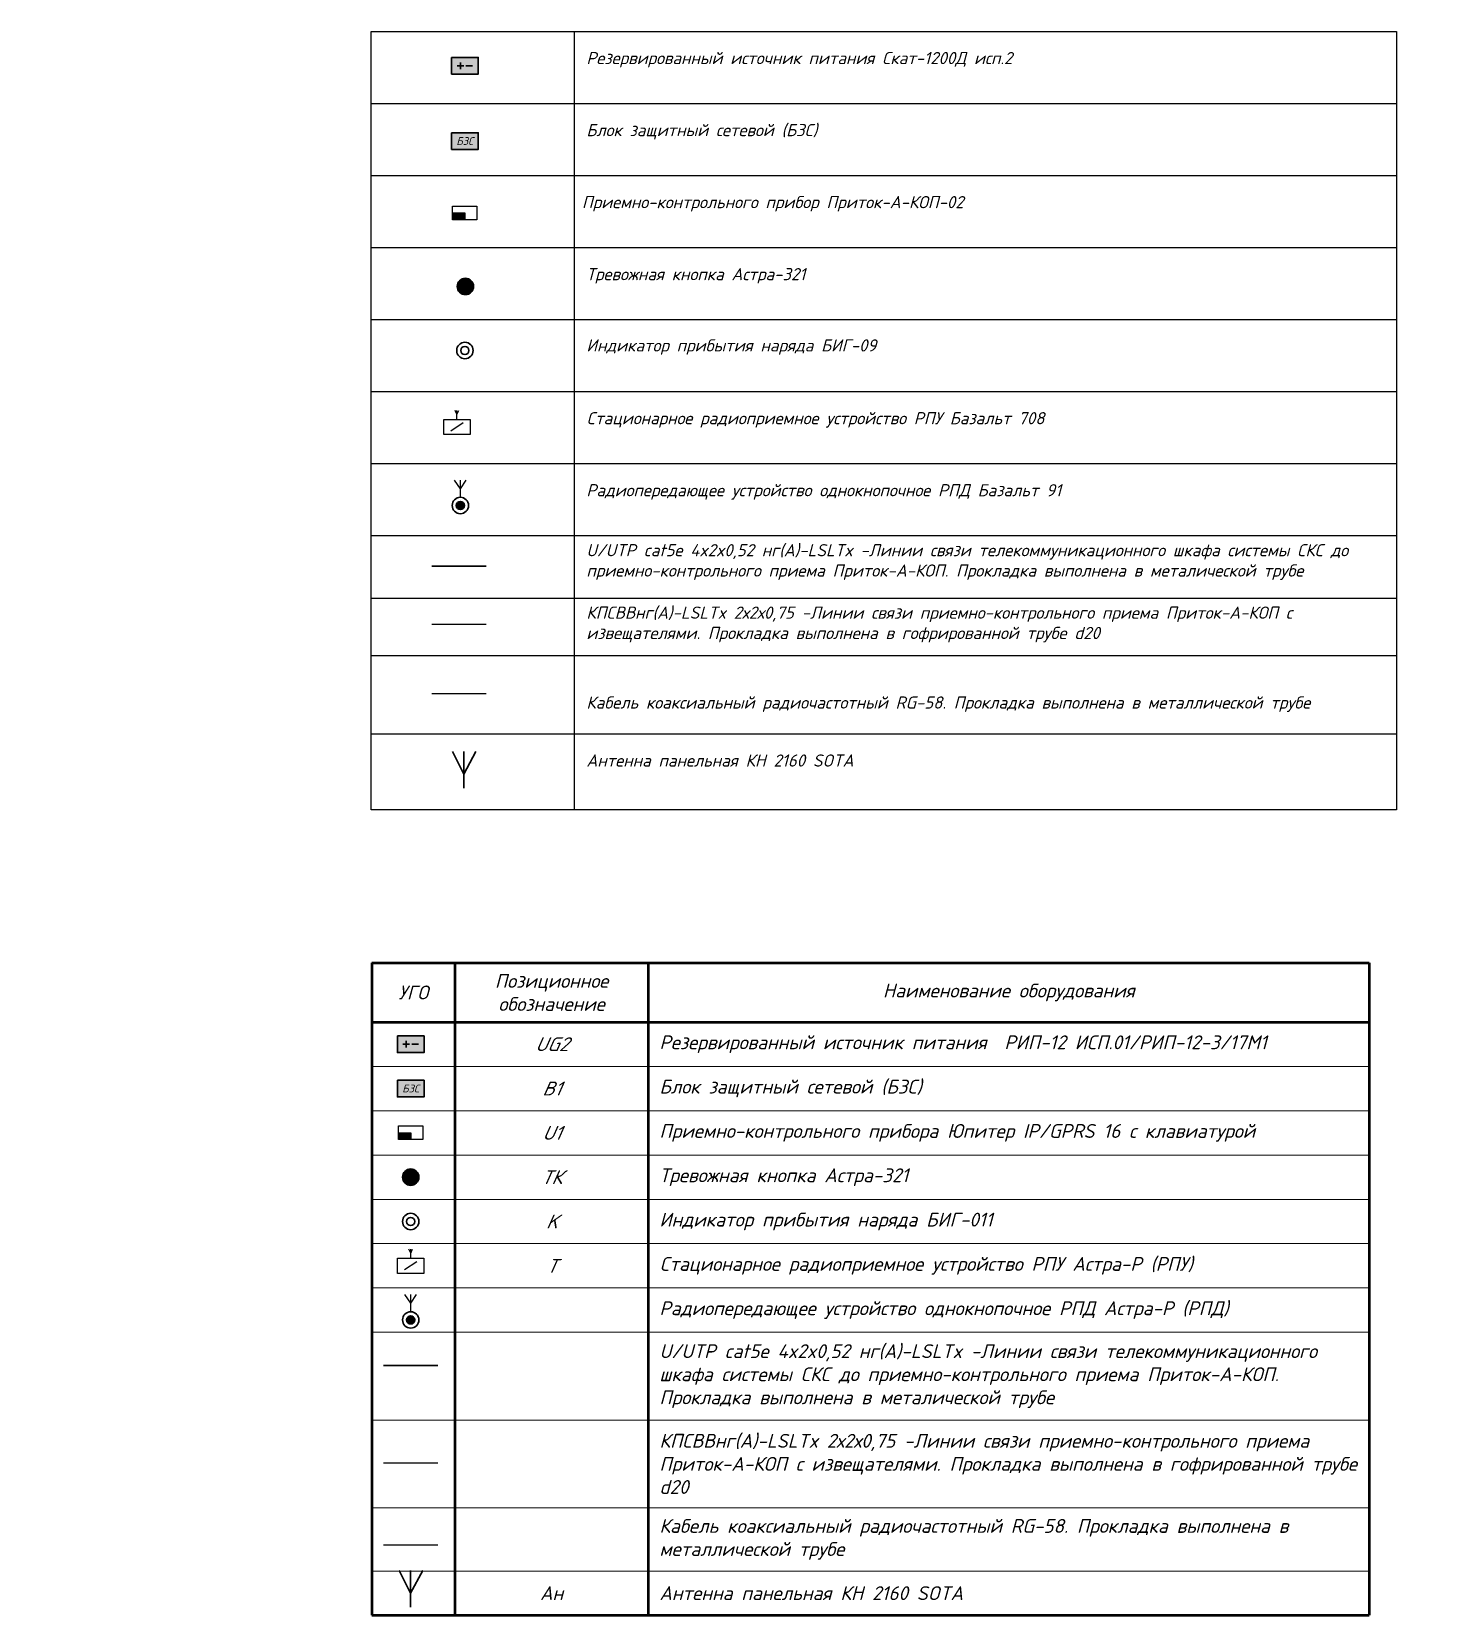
# Model space of a CAD drawing. Extents: x -72636 to 8142370, y -29900 to 852868.
# Drawn here: x 132998 to 158560, y -1512 to 27071 of the extents above; entities that cross this region are included whole.
import ezdxf
from ezdxf import colors
from ezdxf.entities.mleader import LeaderData, LeaderLine
from ezdxf.enums import TextEntityAlignment as Align
from ezdxf.math import Vec2, Vec3

# ---------------------------------------------------------------- set-up
doc = ezdxf.new("R2010")
doc.units = 0
doc.header["$LTSCALE"] = 100
for name, color, linetype in [('ODG - кабельные линии - СКУД замки магистраль', 5, 'Continuous'), ('ODG - ПС', 1, 'Continuous'), ('ODG - Текст', 7, 'Continuous')]:
    doc.layers.add(name, color=color, linetype=linetype)
doc.layers.add('ODG - СОТС', color=7, linetype='Continuous', true_color=0xff5800)
doc.layers.add('RC-Таблицы', color=7, linetype='Continuous', lineweight=0)
doc.styles.add('ISOCPEUR', font='isocpeui.ttf', dxfattribs={"height": 250})

# ---------------------------------------------------------------- blocks, each defined once
blk = doc.blocks.new('*U33')
at = {"layer": 'ODG - ПС', "lineweight": 30}
h = blk.add_hatch(color=7, dxfattribs=at)
h.dxf.hatch_style = 1
h.set_gradient(color1=(255, 255, 255), one_color=1, tint=1)
h.paths.add_polyline_path([(-240, -150), (240, -150), (240, 150), (-240, 150)])
for p, q in [((-140, 0), (-20, 0)), ((-80, 60), (-80, -60)), ((20, 0), (140, 0))]:
    blk.add_line(p, q, dxfattribs=at)
blk.add_lwpolyline([(-240, 150), (240, 150), (240, -150), (-240, -150)], close=True, dxfattribs=at)
blk = doc.blocks.new('*U32')
at = {"layer": 'ODG - ПС', "lineweight": 30}
h = blk.add_hatch(color=7, dxfattribs=at)
h.dxf.hatch_style = 1
h.set_gradient(color1=(255, 255, 255), one_color=1, tint=1)
h.paths.add_polyline_path([(-240, -150), (240, -150), (240, 150), (-240, 150)])
blk.add_lwpolyline([(-240, 150), (240, 150), (240, -150), (-240, -150)], close=True, dxfattribs=at)
at = {"color": 3, "ltscale": 20, "insert": (0, 0), "char_height": 140.6, "attachment_point": 5, "style": 'ISOCPEUR'}
blk.add_mtext_dynamic_manual_height_columns('{\\C1;БЗС}', width=140.62, gutter_width=12.5, heights=[0], dxfattribs=at)
blk = doc.blocks.new('A$C4BEF081A')
at = {"color": 3}
for points in [[(-17, -35), (-50, 35)], [(-17, -128), (-17, 35)], [(-17, -35), (17, 35)], [(94, -190), (-128, -338)]]:
    blk.add_lwpolyline(points, dxfattribs=at)
blk.add_lwpolyline([(-254, -128), (220, -128), (220, -400), (-254, -400)], close=True, dxfattribs=at)
blk = doc.blocks.new('A$Cfe3f4523')
h = blk.add_hatch(color=255)
h.dxf.hatch_style = 1
edge = h.paths.add_edge_path()
edge.add_arc((50, 54), 73.8, 0, 360)
for points in [[(50, 356), (-57, 510)], [(50, 202), (50, 510)], [(50, 356), (157, 510)]]:
    blk.add_lwpolyline(points)
at = {"layer": 'ODG - СОТС', "color": 7, "lineweight": 30}
for radius in [148, 73.8]:
    blk.add_circle((50, 54), radius, dxfattribs=at)
blk = doc.blocks.new('*U34')
at = {"layer": 'ODG - ПС'}
h = blk.add_hatch(color=20, dxfattribs=at)
h.dxf.hatch_style = 1
h.set_gradient(color1=(255, 88, 0), color2=(255, 96, 10), one_color=1, tint=0.52, name='CYLINDER')
h.paths.add_polyline_path([(75, 0, 1), (-75, 0, 1)])
at = {"layer": 'ODG - СОТС', "lineweight": 30}
h = blk.add_hatch(color=7, dxfattribs=at)
h.dxf.hatch_style = 1
h.set_gradient(color1=(255, 255, 255), one_color=1, tint=1, name='INVCYLINDER')
h.paths.add_polyline_path([(-150, 0, 1), (150, 0, 1)])
h.paths.add_polyline_path([(75, 0, -1), (-75, 0, -1)], flags=16)
for radius in [150, 75]:
    blk.add_circle((0, 0), radius, dxfattribs=at)
at = {"layer": 'ODG - Текст', "style": 'ISOCPEUR', "oblique": 15, "width": 0.8}
blk.add_attdef('НОМЕР', text='', height=250, dxfattribs=at).set_placement((0, 325), align=Align.MIDDLE_CENTER)
blk = doc.blocks.new('_Oblique')
at = {"color": 0, "linetype": 'ByBlock', "lineweight": -2}
blk.add_line((-0.5, -0.5), (0.5, 0.5), dxfattribs=at)
blk = doc.blocks.new('*T35')
at = {"layer": 'RC-Таблицы', "color": 0, "linetype": 'ByBlock', "lineweight": 50, "transparency": 16777216}
for p, q in [((0, 0), (18000, 0)), ((0, 0), (0, -11775)), ((1500, 0), (1500, -11775)), ((4990, 0), (4990, -11775)), ((18000, 0), (18000, -11775)), ((0, -1067), (18000, -1067)), ((0, -11775), (18000, -11775))]:
    blk.add_line(p, q, dxfattribs=at)
at = {"layer": 'RC-Таблицы', "color": 0, "linetype": 'ByBlock', "lineweight": 20, "transparency": 16777216}
for p, q in [((0, -1867), (18000, -1867)), ((0, -2667), (18000, -2667)), ((0, -3467), (18000, -3467)), ((0, -4267), (18000, -4267)), ((0, -5067), (18000, -5067)), ((0, -5867), (18000, -5867)), ((0, -6667), (18000, -6667)), ((0, -8250), (18000, -8250)), ((0, -9833), (18000, -9833)), ((0, -10975), (18000, -10975))]:
    blk.add_line(p, q, dxfattribs=at)
at = {"layer": 'RC-Таблицы', "color": 0, "lineweight": 30, "transparency": 16777216, "char_height": 250, "style": 'ISOCPEUR'}
for s, insert, width, attachment_point in [('Позиционное обозначение', (3245, -533), 3090.12, 5), ('УГО', (750, -533), 1100, 5), ('Наименование оборудования', (11495, -533), 12609.88, 5), ('{\\Q10;\\C256;UG2}', (3245, -1467), 3090.12, 5), ('{\\C256;Резервированный источник питания  РИП-12 ИСП.01/РИП-12-3/17М1}', (5190, -1467), 12609.88, 4), ('{\\Q10;\\C256;B1}', (3245, -2267), 3090.12, 5), ('{\\C256;Блок защитный сетевой (БЗС) }', (5190, -2267), 12609.88, 4), ('{\\Q10;\\C256;U1}', (3245, -3067), 3090.12, 5), ('{\\C256;Приемно-контрольного прибора Юпитер IP/GPRS 16 с клавиатурой}', (5190, -3067), 12609.88, 4), ('{\\C256;Тревожная кнопка Астра-321 }', (5190, -3867), 12609.88, 4), ('{\\Q10;ТК}', (3245, -3867), 3090.12, 5), ('{\\Q10;K}', (3245, -4667), 3090.12, 5), ('{\\C256;Индикатор прибытия наряда БИГ-011}', (5190, -4667), 12609.88, 4), ('{\\Q10;T}', (3245, -5467), 3090.12, 5), ('{\\C256;Cтационарное радиоприемное устройство РПУ Астра-Р (РПУ)}', (5190, -5467), 12609.88, 4), ('{\\C256;Радиопередающее устройство однокнопочное РПД Астра-Р (РПД) }', (5190, -6267), 12609.88, 4), ('{\\C256;U/UTP cat5е 4x2x0,52 нг(А)-LSLTx -Линии связи телекоммуникационного шкафа системы СКС до приемно-контрольного приема Приток-А-КОП. Прокладка выполнена в металической трубе}', (5190, -7458), 12609.88, 4), ('{\\C256;КПСВВнг(А)-LSLTx 2х2х0,75 -Линии связи приемно-контрольного приема Приток-А-КОП с извещателями. Прокладка выполнена в гофрированной трубе d20}', (5190, -9042), 12609.88, 4), ('{\\C256;Кабель коаксиальный радиочастотный RG-58. Прокладка выполнена в металлической трубе}', (5190, -10404), 12609.88, 4), ('Ан', (3245, -11375), 3090.12, 5), ('{\\C256;Антенна панельная\\C8;\\c7368301;\\~\\C256;КН 2160 SOTA}', (5190, -11375), 12609.88, 4)]:
    blk.add_mtext(s, dxfattribs=dict(at, insert=insert, width=width, attachment_point=attachment_point))

msp = doc.modelspace()

# ---------------------------------------------------------------- hatches: boundary and pattern name
h = msp.add_hatch(color=3)
h.dxf.hatch_style = 1
h.paths.add_polyline_path([(140593, 23800), (140812, 23800), (140812, 23677), (140593, 23677)])
h = msp.add_hatch(color=3)
h.dxf.hatch_style = 1
h.paths.add_polyline_path([(139619, 7196), (139838, 7196), (139838, 7073), (139619, 7073)])

# ---------------------------------------------------------------- linework, layer by layer
at = {"color": 4, "ltscale": 100}
for p, q in [((140218, 16378), (141201, 16378)), ((139347, 1242), (140330, 1242))]:
    msp.add_line(p, q, dxfattribs=at)
at = {"color": 40, "true_color": 0xf8d731}
for p, q in [((140218, 15123), (141201, 15123)), ((139347, -239), (140330, -239))]:
    msp.add_line(p, q, dxfattribs=at)
at = {"color": 3}
for points in [[(140593, 23923), (141031, 23923), (141031, 23677), (140593, 23677)], [(140593, 23800), (140812, 23800), (140812, 23677), (140593, 23677)], [(139619, 7320), (140058, 7320), (140058, 7073), (139619, 7073)], [(139619, 7196), (139838, 7196), (139838, 7073), (139619, 7073)]]:
    msp.add_lwpolyline(points, close=True, dxfattribs=at)
at = {"lineweight": 30}
for points in [[(140591, 14080), (140794, 13667), (141014, 14080)], [(140794, 14080), (140794, 13419)], [(139632, -702), (139835, -1115), (140055, -702)], [(139835, -702), (139835, -1363)]]:
    msp.add_lwpolyline(points, dxfattribs=at)
at = {"layer": 'ODG - кабельные линии - СКУД замки магистраль', "color": 5, "lineweight": 30}
for p, q in [((140218, 17421), (141201, 17421)), ((139347, 2996), (140330, 2996))]:
    msp.add_line(p, q, dxfattribs=at)
at = {"layer": 'ODG - СОТС', "color": 3, "lineweight": 30}
for centre, radius in [((140815, 21316), 148), ((140815, 21316), 73.8), ((139838, 5596), 148), ((139838, 5596), 73.8)]:
    msp.add_circle(centre, radius, dxfattribs=at)
at = {"layer": 'ODG - Текст'}
for points in [[(157624, 27071), (157624, 13026), (139124, 13026), (139124, 27071)], [(139124, 27071), (157624, 27071)], [(142787, 27071), (142787, 13026)], [(157624, 25771), (139124, 25771)], [(157624, 24471), (139124, 24471)], [(157624, 23171), (139124, 23171)], [(157624, 21871), (139124, 21871)], [(157624, 20571), (139124, 20571)], [(157624, 19271), (139124, 19271)], [(157624, 17971), (139124, 17971)], [(157624, 16838), (139124, 16838)], [(157624, 15806), (139124, 15806)], [(157624, 14393), (139124, 14393)]]:
    msp.add_lwpolyline(points, dxfattribs=at)

# ---------------------------------------------------------------- block references
at = {"color": 5, "lineweight": 30, "xscale": 0.9842519685039369, "yscale": 0.9842519685039369, "zscale": 0.9842519685039369, "rotation": 180}
for p in [(140825, 22472), (139838, 6396)]:
    msp.add_blockref('*U34', p, dxfattribs=at)
at = {"color": 3}
msp.add_blockref('A$C4BEF081A', (140689, 20201), dxfattribs=at)
for name, p in [('A$Cfe3f4523', (140684, 18465)), ('*T35', (139135, 10263)), ('A$C4BEF081A', (139855, 5060)), ('A$Cfe3f4523', (139788, 3766))]:
    msp.add_blockref(name, p)
at = {"layer": 'ODG - ПС'}
for name, p in [('*U33', (140815, 26456)), ('*U32', (140815, 25097)), ('*U33', (139838, 8796)), ('*U32', (139838, 7996))]:
    msp.add_blockref(name, p, dxfattribs=at)

# ---------------------------------------------------------------- texts
at = {"insert": (142787, 24471), "char_height": 220, "width": 16825.83, "attachment_point": 1, "style": 'ISOCPEUR'}
msp.add_mtext('\\P Приемно-контрольного прибор Приток-А-КОП-02', dxfattribs=at)
at = {"layer": 'ODG - Текст', "char_height": 220, "width": 14837.31, "attachment_point": 1, "style": 'ISOCPEUR'}
for s, insert in [('\\pxt27;\\P\\pl1,tz;Резервированный источник питания Скат-1200Д исп.2', (142787, 27071)), ('\\P\\pxl1;Блок защитный сетевой (БЗС) ', (142787, 25771)), ('\\P\\pxl1;Тревожная кнопка Астра-321 ', (142787, 23171)), ('\\P\\pxl1;Индикатор прибытия наряда БИГ-09', (142787, 21885)), ('\\P\\pxl1;Cтационарное радиоприемное устройство РПУ Базальт 708', (142787, 20571)), ('\\pxl1;\\PРадиопередающее устройство однокнопочное РПД Базальт 91', (142787, 19271)), ('\\pxl1;U/UTP cat5е 4x2x0,52 нг(А)-LSLTx -Линии связи телекоммуникационного шкафа системы СКС до приемно-контрольного приема Приток-А-КОП. Прокладка выполнена в металической трубе', (142787, 17822)), ('\\pxl1;КПСВВнг(А)-LSLTx 2х2х0,75 -Линии связи приемно-контрольного приема Приток-А-КОП с извещателями. Прокладка выполнена в гофрированной трубе d20', (142787, 16695)), ('\\P\\P\\pxl1;Кабель коаксиальный радиочастотный RG-58. Прокладка выполнена в металлической трубе', (142787, 15806)), ('\\P\\pxl1;Антенна панельная{\\C8;\\c7368301;\\~}КН 2160 SOTA', (142787, 14393))]:
    msp.add_mtext(s, dxfattribs=dict(at, insert=insert))

# ---------------------------------------------------------------- leaders
at = {"color": 0}
ml = msp.add_multileader_mtext('Standard', dxfattribs=at)
ml.set_content('K10', color=7, style='ISOCPEUR')
ml.set_leader_properties(color=256)
ml.set_arrow_properties(name='OBLIQUE')
ml.build(insert=Vec2(0, 0))
ml.multileader.update_dxf_attribs({"has_dogleg": 0, "text_left_attachment_type": 6, "text_right_attachment_type": 6, "dogleg_length": 0.5, "arrow_head_size": 100, "scale": 100})
ctx = ml.context
ctx.base_point, ctx.scale, ctx.char_height, ctx.arrow_head_size, ctx.landing_gap_size, ctx.plane_origin = Vec3(166139, 19977), 100, 200, 100, 0, Vec3(167901, 21304)
ctx.left_attachment, ctx.right_attachment, ctx.text_align_type = 6, 6, 2
notes = []
notes.append((ctx, [(1, (1, 1, 0), (166593, 19977), (-1, 0), 50, [(0, [(167173, 19482)], 0, [])])]))
ctx.mtext.insert, ctx.mtext.width, ctx.mtext.alignment, ctx.mtext.flow_direction = Vec3(166543, 20217), 2388.1, 3, 5
ml = msp.add_multileader_mtext('Standard', dxfattribs=at)
ml.set_content('K9', color=7, style='ISOCPEUR')
ml.set_leader_properties(color=256)
ml.set_arrow_properties(name='OBLIQUE')
ml.build(insert=Vec2(0, 0))
ml.multileader.update_dxf_attribs({"has_dogleg": 0, "text_left_attachment_type": 6, "text_right_attachment_type": 6, "dogleg_length": 0.5, "arrow_head_size": 100, "scale": 100})
ctx = ml.context
ctx.base_point, ctx.scale, ctx.char_height, ctx.arrow_head_size, ctx.landing_gap_size, ctx.plane_origin = Vec3(165866, 17368), 100, 200, 100, 0, Vec3(167531, 18694)
ctx.left_attachment, ctx.right_attachment, ctx.text_align_type = 6, 6, 2
notes.append((ctx, [(1, (1, 1, 0), (166224, 17368), (-1, 0), 50, [(0, [(167081, 17999)], 0, [])])]))
ctx.mtext.insert, ctx.mtext.width, ctx.mtext.alignment, ctx.mtext.flow_direction = Vec3(166174, 17608), 2388.1, 3, 5
for ctx, leaders in notes:
    for number, flags, end, landing, length, lines in leaders:
        leader = LeaderData()
        leader.index, (leader.has_last_leader_line, leader.has_dogleg_vector, leader.attachment_direction) = number, flags
        leader.last_leader_point, leader.dogleg_vector, leader.dogleg_length = Vec3(end), Vec3(landing), length
        for number, points, colour, breaks in lines:
            line = LeaderLine()
            line.index, line.vertices, line.color, line.breaks = number, Vec3.list(points), colors.encode_raw_color(colour), breaks
            leader.lines.append(line)
        ctx.leaders.append(leader)

doc.saveas('drawing.dxf')
